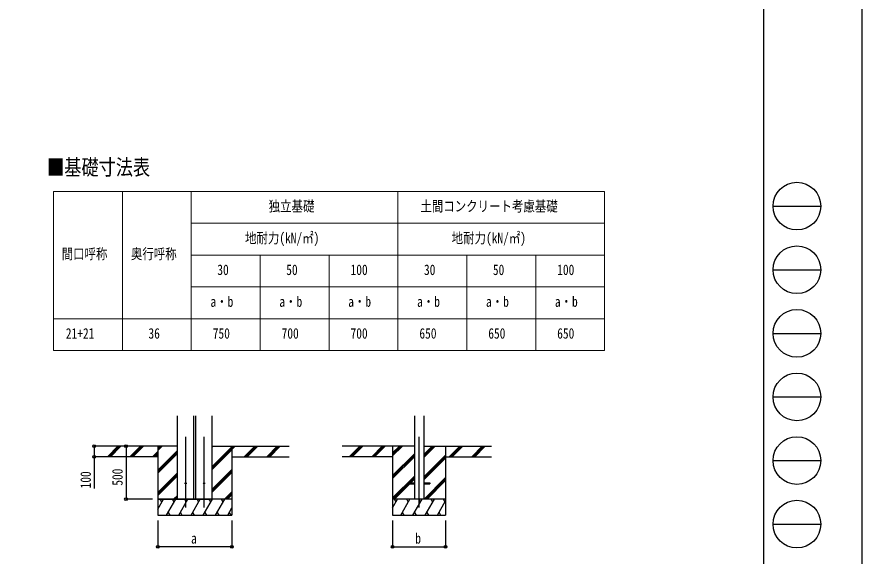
# Model space of a CAD drawing. Units: millimetres, scale not verified. Extents: x -12615 to 12615, y -8910 to 8910.
# Drawn here: x 4640 to 12615, y -5251 to -165 of the extents above; entities that cross this region are included whole.
import ezdxf
from ezdxf.enums import TextEntityAlignment as Align

# ---------------------------------------------------------------- set-up
doc = ezdxf.new("R2010")
doc.units = ezdxf.units.MM
doc.header["$LTSCALE"] = 40
doc.layers.add('0-1_TABLE1', color=7, linetype='Continuous', lineweight=18)
for name, color, linetype in [('0-2_USER1', 3, 'Continuous'), ('0-3_YKK_12', 2, 'Continuous'), ('0-4_YKK_13', 4, 'Continuous'), ('0-5_YKK_A1', 4, 'Continuous'), ('0-6_YKK_D', 6, 'Continuous'), ('0-7_YKK_ZWAK', 7, 'Continuous')]:
    doc.layers.add(name, color=color, linetype=linetype)
doc.styles.add('ＭＳ ゴシック', font='')
doc.styles.get('ＭＳ ゴシック').set_extended_font_data('MS Gothic')

msp = doc.modelspace()

# ---------------------------------------------------------------- linework, layer by layer
at = {"layer": '0-1_TABLE1'}
for p, q in [((4985.06, -1812), (10185.06, -1812)), ((4985.06, -1812), (4985.06, -3312)), ((5635.06, -1812), (5635.06, -3312)), ((6285.06, -1812), (6285.06, -3312)), ((6285.06, -2112), (10185.06, -2112)), ((6285.06, -2412), (10185.06, -2412)), ((6935.06, -2412), (6935.06, -3312)), ((7585.06, -2412), (7585.06, -3312)), ((8885.06, -2412), (8885.06, -3312)), ((9535.06, -2412), (9535.06, -3312)), ((6285.06, -2712), (10185.06, -2712)), ((4985.06, -3012), (10185.06, -3012)), ((4985.06, -3312), (10185.06, -3312))]:
    msp.add_line(p, q, dxfattribs=at)
for points in [[(8235.06, -1812), (8235.06, -3012), (8235.06, -3312)], [(10185.06, -1812), (10185.06, -2412), (10185.06, -3312)]]:
    msp.add_lwpolyline(points, dxfattribs=at)
at = {"layer": '0-3_YKK_12'}
for p, q in [((6232.35, -4791.56), (6232.35, -4125.52)), ((6405.85, -4791.56), (6405.85, -4125.52)), ((8435.1, -4791.56), (8435.1, -4125.52))]:
    msp.add_line(p, q, dxfattribs=at)
at = {"layer": '0-4_YKK_13'}
for p, q in [((8335.1, -4560.5), (8335.1, -4569.5)), ((8335.1, -4560.5), (8389.9, -4560.5)), ((8335.1, -4569.5), (8389.9, -4569.5)), ((8480.3, -4560.5), (8535.1, -4560.5)), ((8480.3, -4569.5), (8535.1, -4569.5)), ((8535.1, -4560.5), (8535.1, -4569.5))]:
    msp.add_line(p, q, dxfattribs=at)
for centre in [(6232.35, -4565), (6405.85, -4565)]:
    msp.add_circle(centre, 5, dxfattribs=at)
at = {"layer": '0-5_YKK_A1'}
for p, q in [((6154.6, -4714.94), (6153.7, -3929.65)), ((6310.1, -4714.94), (6309.2, -3929.65)), ((6328.1, -4714.94), (6327.2, -3929.65)), ((6483.6, -4714.94), (6482.7, -3929.65)), ((8389.9, -3929.65), (8389.9, -4715)), ((8480.3, -3929.65), (8480.3, -4715)), ((6153.83, -4042.62), (6154.6, -4041.85)), ((6153.84, -4056.75), (6154.6, -4055.99)), ((6153.86, -4070.87), (6154.6, -4070.13)), ((6154.6, -4215), (5428.15, -4215)), ((5493.43, -4315), (5593.43, -4215)), ((5507.57, -4315), (5607.57, -4215)), ((5521.72, -4315), (5621.72, -4215)), ((5705.56, -4315), (5805.56, -4215)), ((5719.71, -4315), (5819.71, -4215)), ((5733.85, -4315), (5833.85, -4215)), ((5969.1, -4215), (5969.1, -4865)), ((5969.1, -4255.63), (6009.73, -4215)), ((5969.1, -4241.49), (5995.59, -4215)), ((5969.1, -4227.35), (5981.45, -4215)), ((6483.6, -4215), (7210.05, -4215)), ((6483.6, -4222.5), (6491.1, -4215)), ((6483.6, -4222.5), (6491.1, -4215)), ((6483.6, -4406.34), (6669.1, -4220.85)), ((6669.1, -4215), (6669.1, -4865)), ((6669.1, -4246.44), (6700.54, -4215)), ((6669.1, -4232.29), (6686.39, -4215)), ((6669.1, -4218.15), (6672.25, -4215)), ((6784.38, -4315), (6884.38, -4215)), ((6798.52, -4315), (6898.53, -4215)), ((6812.67, -4315), (6912.67, -4215)), ((6996.51, -4315), (7096.52, -4215)), ((7010.66, -4315), (7110.66, -4215)), ((7024.8, -4315), (7124.8, -4215)), ((8389.9, -4215), (7709.15, -4215)), ((7775.84, -4313.6), (7874.43, -4215)), ((7788.57, -4315), (7888.57, -4215)), ((7802.72, -4315), (7902.72, -4215)), ((7987.97, -4313.6), (8086.56, -4215)), ((8000.71, -4315), (8100.71, -4215)), ((8014.85, -4315), (8114.85, -4215)), ((8185.1, -4215), (8185.1, -4865)), ((8185.1, -4306.88), (8276.98, -4215)), ((8185.1, -4292.74), (8262.84, -4215)), ((8185.1, -4278.6), (8248.7, -4215)), ((8480.3, -4215), (9118.31, -4215)), ((8480.3, -4320.05), (8585.35, -4215)), ((8480.3, -4305.91), (8571.21, -4215)), ((8480.3, -4291.76), (8557.06, -4215)), ((8685.1, -4215), (8685.1, -4865)), ((8719.2, -4315), (8819.2, -4215)), ((8733.34, -4315), (8833.34, -4215)), ((8747.48, -4315), (8847.48, -4215)), ((8931.33, -4315), (9031.33, -4215)), ((8945.47, -4315), (9045.47, -4215)), ((8959.61, -4315), (9059.61, -4215)), ((5917.7, -4315), (5969.1, -4263.6)), ((5931.84, -4315), (5969.1, -4277.74)), ((5945.98, -4315), (5969.1, -4291.88)), ((5969.1, -4439.48), (6154.07, -4254.51)), ((5969.1, -4453.62), (6154.09, -4268.63)), ((5969.1, -4467.76), (6154.1, -4282.76)), ((6483.6, -4420.49), (6669.1, -4234.99)), ((6483.6, -4434.63), (6669.1, -4249.13)), ((8185.1, -4490.73), (8389.9, -4285.93)), ((8185.1, -4504.87), (8389.9, -4300.07)), ((8480.3, -4503.89), (8685.1, -4299.1)), ((5969.1, -4315), (5428.15, -4315)), ((6669.1, -4315), (7210.05, -4315)), ((8185.1, -4315), (7709.15, -4315)), ((8185.1, -4519.01), (8389.9, -4314.21)), ((8480.3, -4518.04), (8685.1, -4313.24)), ((8480.3, -4532.18), (8685.1, -4327.38)), ((8685.1, -4315), (9118.31, -4315)), ((6483.6, -4618.48), (6669.1, -4432.98)), ((6483.6, -4632.62), (6669.1, -4447.12)), ((6483.6, -4646.76), (6669.1, -4461.26)), ((5969.1, -4651.61), (6154.31, -4466.4)), ((5969.1, -4665.75), (6154.33, -4480.52)), ((5969.1, -4679.89), (6154.35, -4494.65)), ((8185.1, -4702.86), (8389.9, -4498.06)), ((8341.6, -4560.5), (8389.9, -4512.2)), ((8355.74, -4560.5), (8389.9, -4526.34)), ((8481.32, -4715), (8685.1, -4511.23)), ((8495.47, -4715), (8685.1, -4525.37)), ((8509.61, -4715), (8685.1, -4539.51)), ((8187.1, -4715), (8335.1, -4567)), ((8201.24, -4715), (8346.74, -4569.5)), ((6117.84, -4715), (6154.6, -4678.24)), ((6131.98, -4715), (6154.6, -4692.38)), ((6599.21, -4715), (6669.1, -4645.11)), ((6613.35, -4715), (6669.1, -4659.25)), ((6627.49, -4715), (6669.1, -4673.39)), ((5969.1, -4715), (6467.1, -4715)), ((5969.1, -4808.02), (6022.81, -4715)), ((6669.1, -4715), (5969.1, -4715)), ((6007.81, -4740.98), (5992.81, -4715)), ((6051.67, -4865), (6138.28, -4715)), ((6123.28, -4740.98), (6108.28, -4715)), ((6146.13, -4715), (6154.6, -4706.53)), ((6167.15, -4865), (6253.75, -4715)), ((6238.75, -4740.98), (6223.75, -4715)), ((6282.62, -4865), (6369.22, -4715)), ((6354.22, -4740.98), (6339.22, -4715)), ((6398.09, -4865), (6484.69, -4715)), ((6469.69, -4740.98), (6454.69, -4715)), ((6513.56, -4865), (6600.16, -4715)), ((6585.16, -4740.98), (6570.16, -4715)), ((8685.1, -4715), (8185.1, -4715)), ((8185.1, -4797.15), (8232.53, -4715)), ((8217.53, -4740.98), (8202.53, -4715)), ((8261.4, -4865), (8348, -4715)), ((8333, -4740.98), (8318, -4715)), ((8376.87, -4865), (8463.47, -4715)), ((8448.47, -4740.98), (8433.47, -4715)), ((8492.34, -4865), (8578.94, -4715)), ((8563.94, -4740.98), (8548.94, -4715)), ((8607.81, -4865), (8685.1, -4731.12)), ((8679.41, -4740.98), (8664.41, -4715)), ((5969.1, -4865), (6669.1, -4865)), ((6066.67, -4839.02), (6081.67, -4865)), ((6182.14, -4839.02), (6197.14, -4865)), ((6297.61, -4839.02), (6312.61, -4865)), ((6413.09, -4839.02), (6428.09, -4865)), ((6528.55, -4839.02), (6543.55, -4865)), ((6629.03, -4865), (6669.1, -4795.59)), ((6644.03, -4839.02), (6659.03, -4865)), ((8185.1, -4865), (8685.1, -4865)), ((8276.39, -4839.02), (8291.39, -4865)), ((8391.86, -4839.02), (8406.86, -4865)), ((8507.34, -4839.02), (8522.34, -4865)), ((8622.8, -4839.02), (8637.8, -4865))]:
    msp.add_line(p, q, dxfattribs=at)
at = {"layer": '0-6_YKK_D'}
for p, q in [((5493.76, -4215), (5368.1, -4215)), ((5655.04, -4215), (5670.1, -4215)), ((5669.1, -4215), (5669.1, -4715)), ((5493.76, -4315), (5368.1, -4315)), ((5918.1, -4715), (5668.1, -4715)), ((5969.1, -4915), (5969.1, -5166)), ((6669.1, -4915), (6669.1, -5166)), ((8185.1, -4915), (8185.1, -5166)), ((8685.1, -4915), (8685.1, -5166)), ((6669.1, -5165), (5969.1, -5165)), ((8185.1, -5165), (8685.1, -5165))]:
    msp.add_line(p, q, dxfattribs=at)
msp.add_lwpolyline([(5369.1, -4215), (5369.1, -4315), (5369.1, -4614.8)], dxfattribs=at)
for centre in [(5369.1, -4215), (5669.1, -4215), (5369.1, -4315), (5669.1, -4715), (5969.1, -5165), (6669.1, -5165), (8185.1, -5165), (8685.1, -5165)]:
    msp.add_circle(centre, 12.75, dxfattribs=at)
at = {"layer": '0-7_YKK_ZWAK'}
for p, q in [((11685.06, 8325), (11685.06, -7575)), ((11775.06, -1950), (12225.06, -1950)), ((11775.06, -2550), (12225.06, -2550)), ((11775.06, -3150), (12225.06, -3150)), ((11775.06, -3750), (12225.06, -3750)), ((11775.06, -4350), (12225.06, -4350)), ((11775.06, -4950), (12225.06, -4950))]:
    msp.add_line(p, q, dxfattribs=at)
msp.add_lwpolyline([(-12615, -8910), (12615, -8910), (12615, 8910), (-12615, 8910)], close=True, dxfattribs=at)
for centre in [(12000.06, -1950), (12000.06, -2550), (12000.06, -3150), (12000.06, -3750), (12000.06, -4350), (12000.06, -4950)]:
    msp.add_circle(centre, 225, dxfattribs=at)

# ---------------------------------------------------------------- texts
at = {"layer": '0-1_TABLE1', "style": 'ＭＳ ゴシック', "width": 0.8}
for s, p in [('独立基礎', (7015.26, -2029.5)), ('土間コンクリート考慮基礎', (8446.86, -2029.5)), ('地耐力(kN/㎡)', (6792.06, -2329.5)), ('地耐力(kN/㎡)', (8742.06, -2329.5)), ('間口呼称', (5061.66, -2479.5)), ('奥行呼称', (5715.26, -2479.5)), ('30', (6530.86, -2629.5)), ('50', (7180.86, -2629.5)), ('100', (7787.66, -2629.5)), ('30', (8480.86, -2629.5)), ('50', (9130.86, -2629.5)), ('100', (9737.66, -2629.5)), ('a・b', (6466.06, -2929.5)), ('a・b', (7116.06, -2929.5)), ('a・b', (7766.06, -2929.5)), ('a・b', (8416.06, -2929.5)), ('a・b', (9066.06, -2929.5)), ('a・b', (9716.06, -2929.5)), ('21+21', (5101.26, -3229.5)), ('36', (5880.86, -3229.5)), ('750', (6487.66, -3229.5)), ('700', (7137.66, -3229.5)), ('700', (7787.66, -3229.5)), ('650', (8437.66, -3229.5)), ('650', (9087.66, -3229.5)), ('650', (9737.66, -3229.5))]:
    msp.add_text(s, height=98.97, dxfattribs=at).set_placement(p, align=Align.BOTTOM_LEFT)
at = {"layer": '0-2_USER1', "style": 'ＭＳ ゴシック', "width": 0.8}
msp.add_text('■基礎寸法表', height=148.5, dxfattribs=at).set_placement((4924.4, -1701.5), align=Align.BOTTOM_LEFT)
at = {"layer": '0-6_YKK_D', "style": 'ＭＳ ゴシック', "width": 0.8}
for s, p in [('100', (5367.1, -4612.8)), ('500', (5667.1, -4587.4))]:
    msp.add_text(s, height=98.97, rotation=90, dxfattribs=at).set_placement(p, align=Align.BOTTOM_LEFT)
for s, p in [('a', (6283.1, -5163)), ('b', (8399.1, -5163))]:
    msp.add_text(s, height=98.97, dxfattribs=at).set_placement(p, align=Align.BOTTOM_LEFT)

doc.saveas('drawing.dxf')
